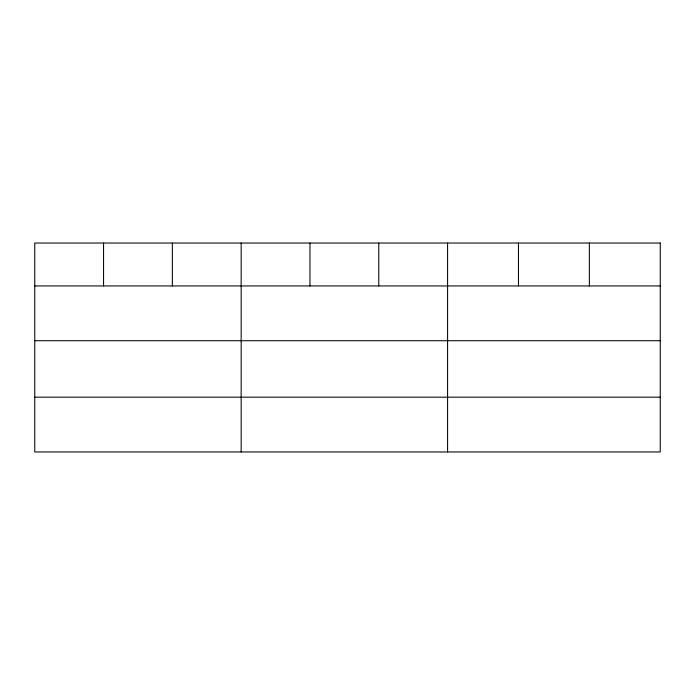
<?xml version="1.0" encoding="UTF-8"?>
<svg xmlns="http://www.w3.org/2000/svg" width="695" height="695" viewBox="0 0 695 695"><rect width="100%" height="100%" fill="white"/><g stroke="black" fill="none" stroke-linecap="round" stroke-linejoin="round"><path stroke-width="1.04" d="M34.75 285.94L660.25 285.94M34.75 340.724L660.25 340.724M34.75 397.175L660.25 397.175M589.36 243.033L589.36 285.94M518.47 243.033L518.47 285.94M447.58 243.033L447.58 451.967M378.775 243.033L378.775 285.94M309.97 243.033L309.97 285.94M241.165 243.033L241.165 451.967M172.36 243.033L172.36 285.94M103.555 243.033L103.555 285.94M660.25 243.033L34.75 243.033L34.75 451.967L660.25 451.967L660.25 243.033"/></g></svg>
